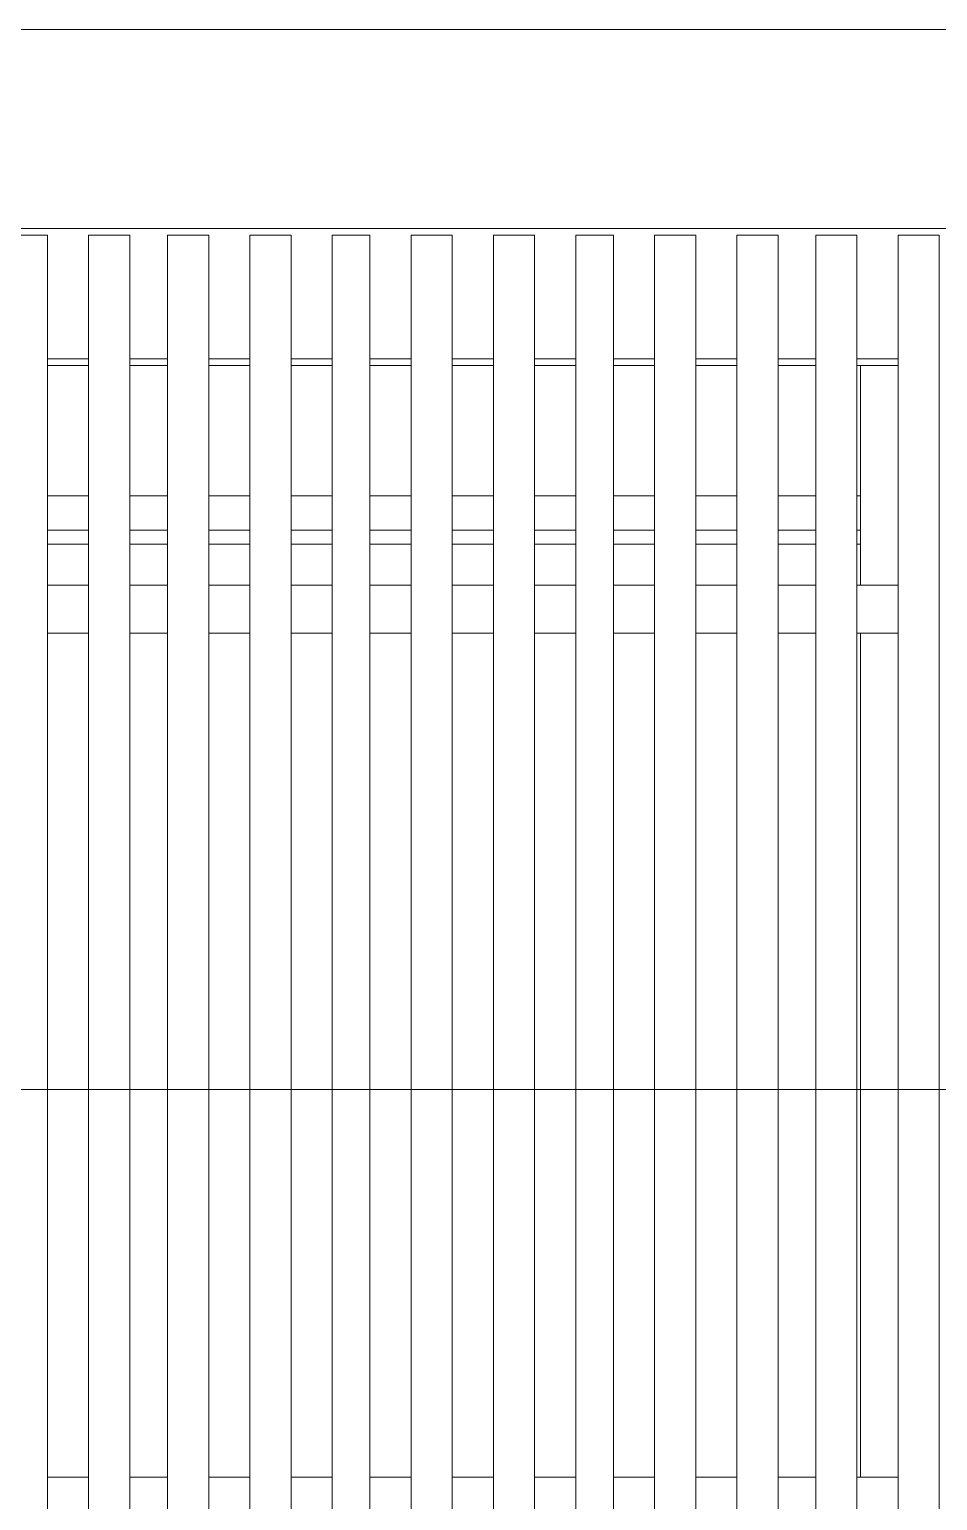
# Model space of a CAD drawing. Header units: millimetres. Extents: x 2294 to 908349, y -83289 to 219220.
# Drawn here: x 315891 to 317049, y 45300 to 47175 of the extents above; entities that cross this region are included whole.
import ezdxf

# ---------------------------------------------------------------- set-up
doc = ezdxf.new("R2010")
doc.units = ezdxf.units.MM
doc.layers.add('PDF _Геометрия', color=7, linetype='Continuous')

msp = doc.modelspace()

# ---------------------------------------------------------------- linework, layer by layer
at = {"layer": 'PDF _Геометрия', "lineweight": 9}
for points in [[(313615, 47166), (313615, 46912.4), (313615, 47174.7), (317300.2, 47174.7), (317300.2, 47166), (317304.6, 47166), (317304.6, 46763.8)], [(313768, 46466.5), (313768, 46755), (313798.6, 46755), (313754.8, 46755), (313754.8, 46921.2), (317212.8, 46921.2), (317212.8, 46912.4)], [(315866.3, 42846.9), (315914.4, 42846.9), (315861.9, 42846.9), (315861.9, 46912.4), (315914.4, 46912.4), (315866.3, 46912.4)], [(315914.4, 42846.9), (315914.4, 46912.4)], [(316014.9, 46912.4), (315966.9, 46912.4), (316019.3, 46912.4), (316019.3, 42846.9), (315966.9, 42846.9)], [(316014.9, 42846.9), (315966.9, 42846.9), (315966.9, 46912.4)], [(316071.8, 42846.9), (316119.9, 42846.9), (316067.4, 42846.9), (316067.4, 46912.4), (316119.9, 46912.4), (316071.8, 46912.4)], [(316119.9, 42846.9), (316119.9, 46912.4)], [(316176.7, 46912.4), (316220.4, 46912.4)], [(316277.2, 46912.4), (316277.2, 42846.9), (316325.3, 42846.9), (316277.2, 42846.9)], [(316325.3, 42846.9), (316325.3, 46912.4)], [(316382.2, 42846.9), (316430.2, 42846.9), (316377.8, 42846.9), (316377.8, 46912.4), (316430.2, 46912.4), (316430.2, 42846.9)], [(316382.2, 46912.4), (316425.9, 46912.4)], [(316530.8, 46912.4), (316482.7, 46912.4), (316535.2, 46912.4), (316535.2, 42846.9), (316482.7, 42846.9)], [(316530.8, 42846.9), (316482.7, 42846.9), (316482.7, 46912.4)], [(316587.6, 46912.4), (316587.6, 42846.9), (316635.7, 42846.9), (316587.6, 42846.9)], [(316635.7, 42846.9), (316635.7, 46912.4)], [(316692.5, 46912.4), (316736.3, 46912.4)], [(316841.2, 46912.4), (316793.1, 46912.4), (316845.5, 46912.4), (316845.5, 42846.9), (316793.1, 42846.9)], [(316841.2, 42846.9), (316793.1, 42846.9), (316793.1, 46912.4)], [(316898, 42846.9), (316946.1, 42846.9), (316893.6, 42846.9), (316893.6, 46912.4), (316946.1, 46912.4), (316898, 46912.4)], [(316946.1, 42846.9), (316946.1, 46912.4)], [(317046.6, 46912.4), (316998.6, 46912.4), (317051, 46912.4), (317051, 42846.9), (316998.6, 42846.9)], [(317046.6, 42846.9), (316998.6, 42846.9), (316998.6, 46912.4)], [(315914.4, 46755), (315966.9, 46755)], [(316019.3, 46755), (316067.4, 46755)], [(316119.9, 46755), (316172.3, 46755)], [(316224.8, 46755), (316277.2, 46755)], [(316325.3, 46755), (316377.8, 46755)], [(316430.2, 46755), (316482.7, 46755)], [(316535.2, 46755), (316587.6, 46755)], [(316635.7, 46755), (316688.2, 46755)], [(316740.6, 46755), (316793.1, 46755)], [(316845.5, 46755), (316893.6, 46755)], [(316946.1, 46755), (316998.6, 46755)], [(315914.4, 46746.3), (315966.9, 46746.3)], [(315914.4, 46746.3), (315966.9, 46746.3)], [(315914.4, 46746.3), (315966.9, 46746.3)], [(315914.4, 46746.3), (315966.9, 46746.3)], [(315914.4, 46746.3), (315966.9, 46746.3)], [(315914.4, 46746.3), (315966.9, 46746.3)], [(315914.4, 46746.3), (315966.9, 46746.3)], [(315914.4, 46746.3), (315966.9, 46746.3)], [(315914.4, 46746.3), (315966.9, 46746.3)], [(315914.4, 46746.3), (315966.9, 46746.3)], [(316019.3, 46746.3), (316067.4, 46746.3)], [(316019.3, 46746.3), (316067.4, 46746.3)], [(316019.3, 46746.3), (316067.4, 46746.3)], [(316019.3, 46746.3), (316067.4, 46746.3)], [(316019.3, 46746.3), (316067.4, 46746.3)], [(316019.3, 46746.3), (316067.4, 46746.3)], [(316019.3, 46746.3), (316067.4, 46746.3)], [(316019.3, 46746.3), (316067.4, 46746.3)], [(316019.3, 46746.3), (316067.4, 46746.3)], [(316019.3, 46746.3), (316067.4, 46746.3)], [(316119.9, 46746.3), (316172.3, 46746.3)], [(316119.9, 46746.3), (316172.3, 46746.3)], [(316119.9, 46746.3), (316172.3, 46746.3)], [(316119.9, 46746.3), (316172.3, 46746.3)], [(316119.9, 46746.3), (316172.3, 46746.3)], [(316119.9, 46746.3), (316172.3, 46746.3)], [(316119.9, 46746.3), (316172.3, 46746.3)], [(316119.9, 46746.3), (316172.3, 46746.3)], [(316119.9, 46746.3), (316172.3, 46746.3)], [(316119.9, 46746.3), (316172.3, 46746.3)], [(316224.8, 46746.3), (316277.2, 46746.3)], [(316224.8, 46746.3), (316277.2, 46746.3)], [(316224.8, 46746.3), (316277.2, 46746.3)], [(316224.8, 46746.3), (316277.2, 46746.3)], [(316224.8, 46746.3), (316277.2, 46746.3)], [(316224.8, 46746.3), (316277.2, 46746.3)], [(316224.8, 46746.3), (316277.2, 46746.3)], [(316224.8, 46746.3), (316277.2, 46746.3)], [(316224.8, 46746.3), (316277.2, 46746.3)], [(316224.8, 46746.3), (316277.2, 46746.3)], [(316325.3, 46746.3), (316377.8, 46746.3)], [(316325.3, 46746.3), (316377.8, 46746.3)], [(316325.3, 46746.3), (316377.8, 46746.3)], [(316325.3, 46746.3), (316377.8, 46746.3)], [(316325.3, 46746.3), (316377.8, 46746.3)], [(316325.3, 46746.3), (316377.8, 46746.3)], [(316325.3, 46746.3), (316377.8, 46746.3)], [(316325.3, 46746.3), (316377.8, 46746.3)], [(316325.3, 46746.3), (316377.8, 46746.3)], [(316325.3, 46746.3), (316377.8, 46746.3)], [(316430.2, 46746.3), (316482.7, 46746.3)], [(316430.2, 46746.3), (316482.7, 46746.3)], [(316430.2, 46746.3), (316482.7, 46746.3)], [(316430.2, 46746.3), (316482.7, 46746.3)], [(316430.2, 46746.3), (316482.7, 46746.3)], [(316430.2, 46746.3), (316482.7, 46746.3)], [(316430.2, 46746.3), (316482.7, 46746.3)], [(316430.2, 46746.3), (316482.7, 46746.3)], [(316430.2, 46746.3), (316482.7, 46746.3)], [(316430.2, 46746.3), (316482.7, 46746.3)], [(316535.2, 46746.3), (316587.6, 46746.3)], [(316535.2, 46746.3), (316587.6, 46746.3)], [(316535.2, 46746.3), (316587.6, 46746.3)], [(316535.2, 46746.3), (316587.6, 46746.3)], [(316535.2, 46746.3), (316587.6, 46746.3)], [(316535.2, 46746.3), (316587.6, 46746.3)], [(316535.2, 46746.3), (316587.6, 46746.3)], [(316535.2, 46746.3), (316587.6, 46746.3)], [(316535.2, 46746.3), (316587.6, 46746.3)], [(316535.2, 46746.3), (316587.6, 46746.3)], [(316635.7, 46746.3), (316688.2, 46746.3)], [(316635.7, 46746.3), (316688.2, 46746.3)], [(316635.7, 46746.3), (316688.2, 46746.3)], [(316635.7, 46746.3), (316688.2, 46746.3)], [(316635.7, 46746.3), (316688.2, 46746.3)], [(316635.7, 46746.3), (316688.2, 46746.3)], [(316635.7, 46746.3), (316688.2, 46746.3)], [(316635.7, 46746.3), (316688.2, 46746.3)], [(316635.7, 46746.3), (316688.2, 46746.3)], [(316635.7, 46746.3), (316688.2, 46746.3)], [(316740.6, 46746.3), (316793.1, 46746.3)], [(316740.6, 46746.3), (316793.1, 46746.3)], [(316740.6, 46746.3), (316793.1, 46746.3)], [(316740.6, 46746.3), (316793.1, 46746.3)], [(316740.6, 46746.3), (316793.1, 46746.3)], [(316740.6, 46746.3), (316793.1, 46746.3)], [(316740.6, 46746.3), (316793.1, 46746.3)], [(316740.6, 46746.3), (316793.1, 46746.3)], [(316740.6, 46746.3), (316793.1, 46746.3)], [(316740.6, 46746.3), (316793.1, 46746.3)], [(316845.5, 46746.3), (316893.6, 46746.3)], [(316845.5, 46746.3), (316893.6, 46746.3)], [(316845.5, 46746.3), (316893.6, 46746.3)], [(316845.5, 46746.3), (316893.6, 46746.3)], [(316845.5, 46746.3), (316893.6, 46746.3)], [(316845.5, 46746.3), (316893.6, 46746.3)], [(316845.5, 46746.3), (316893.6, 46746.3)], [(316845.5, 46746.3), (316893.6, 46746.3)], [(316845.5, 46746.3), (316893.6, 46746.3)], [(316845.5, 46746.3), (316893.6, 46746.3)], [(316946.1, 46746.3), (316963.6, 46746.3)], [(316946.1, 46746.3), (316963.6, 46746.3)], [(316946.1, 46746.3), (316963.6, 46746.3)], [(316946.1, 46746.3), (316963.6, 46746.3)], [(316946.1, 46746.3), (316963.6, 46746.3)], [(316946.1, 46746.3), (316963.6, 46746.3)], [(316946.1, 46746.3), (316963.6, 46746.3)], [(316946.1, 46746.3), (316963.6, 46746.3)], [(316946.1, 46746.3), (316963.6, 46746.3)], [(316946.1, 46746.3), (316963.6, 46746.3)], [(316950.5, 46519), (316950.5, 46466.5), (316950.5, 46746.3), (316998.6, 46746.3)], [(316959.2, 46746.3), (316963.6, 46746.3)], [(315914.4, 46580.2), (315966.9, 46580.2)], [(315914.4, 46580.2), (315966.9, 46580.2)], [(315914.4, 46580.2), (315966.9, 46580.2)], [(315914.4, 46580.2), (315966.9, 46580.2)], [(315914.4, 46580.2), (315966.9, 46580.2)], [(315914.4, 46580.2), (315966.9, 46580.2)], [(315914.4, 46580.2), (315966.9, 46580.2)], [(315914.4, 46580.2), (315966.9, 46580.2)], [(315914.4, 46580.2), (315966.9, 46580.2)], [(315914.4, 46580.2), (315966.9, 46580.2)], [(316019.3, 46580.2), (316067.4, 46580.2)], [(316019.3, 46580.2), (316067.4, 46580.2)], [(316019.3, 46580.2), (316067.4, 46580.2)], [(316019.3, 46580.2), (316067.4, 46580.2)], [(316019.3, 46580.2), (316067.4, 46580.2)], [(316019.3, 46580.2), (316067.4, 46580.2)], [(316019.3, 46580.2), (316067.4, 46580.2)], [(316019.3, 46580.2), (316067.4, 46580.2)], [(316019.3, 46580.2), (316067.4, 46580.2)], [(316019.3, 46580.2), (316067.4, 46580.2)], [(316119.9, 46580.2), (316172.3, 46580.2)], [(316119.9, 46580.2), (316172.3, 46580.2)], [(316119.9, 46580.2), (316172.3, 46580.2)], [(316119.9, 46580.2), (316172.3, 46580.2)], [(316119.9, 46580.2), (316172.3, 46580.2)], [(316119.9, 46580.2), (316172.3, 46580.2)], [(316119.9, 46580.2), (316172.3, 46580.2)], [(316119.9, 46580.2), (316172.3, 46580.2)], [(316119.9, 46580.2), (316172.3, 46580.2)], [(316119.9, 46580.2), (316172.3, 46580.2)], [(316224.8, 46580.2), (316277.2, 46580.2)], [(316224.8, 46580.2), (316277.2, 46580.2)], [(316224.8, 46580.2), (316277.2, 46580.2)], [(316224.8, 46580.2), (316277.2, 46580.2)], [(316224.8, 46580.2), (316277.2, 46580.2)], [(316224.8, 46580.2), (316277.2, 46580.2)], [(316224.8, 46580.2), (316277.2, 46580.2)], [(316224.8, 46580.2), (316277.2, 46580.2)], [(316224.8, 46580.2), (316277.2, 46580.2)], [(316224.8, 46580.2), (316277.2, 46580.2)], [(316325.3, 46580.2), (316377.8, 46580.2)], [(316325.3, 46580.2), (316377.8, 46580.2)], [(316325.3, 46580.2), (316377.8, 46580.2)], [(316325.3, 46580.2), (316377.8, 46580.2)], [(316325.3, 46580.2), (316377.8, 46580.2)], [(316325.3, 46580.2), (316377.8, 46580.2)], [(316325.3, 46580.2), (316377.8, 46580.2)], [(316325.3, 46580.2), (316377.8, 46580.2)], [(316325.3, 46580.2), (316377.8, 46580.2)], [(316325.3, 46580.2), (316377.8, 46580.2)], [(316430.2, 46580.2), (316482.7, 46580.2)], [(316430.2, 46580.2), (316482.7, 46580.2)], [(316430.2, 46580.2), (316482.7, 46580.2)], [(316430.2, 46580.2), (316482.7, 46580.2)], [(316430.2, 46580.2), (316482.7, 46580.2)], [(316430.2, 46580.2), (316482.7, 46580.2)], [(316430.2, 46580.2), (316482.7, 46580.2)], [(316430.2, 46580.2), (316482.7, 46580.2)], [(316430.2, 46580.2), (316482.7, 46580.2)], [(316430.2, 46580.2), (316482.7, 46580.2)], [(316535.2, 46580.2), (316587.6, 46580.2)], [(316535.2, 46580.2), (316587.6, 46580.2)], [(316535.2, 46580.2), (316587.6, 46580.2)], [(316535.2, 46580.2), (316587.6, 46580.2)], [(316535.2, 46580.2), (316587.6, 46580.2)], [(316535.2, 46580.2), (316587.6, 46580.2)], [(316535.2, 46580.2), (316587.6, 46580.2)], [(316535.2, 46580.2), (316587.6, 46580.2)], [(316535.2, 46580.2), (316587.6, 46580.2)], [(316535.2, 46580.2), (316587.6, 46580.2)], [(316635.7, 46580.2), (316688.2, 46580.2)], [(316635.7, 46580.2), (316688.2, 46580.2)], [(316635.7, 46580.2), (316688.2, 46580.2)], [(316635.7, 46580.2), (316688.2, 46580.2)], [(316635.7, 46580.2), (316688.2, 46580.2)], [(316635.7, 46580.2), (316688.2, 46580.2)], [(316635.7, 46580.2), (316688.2, 46580.2)], [(316635.7, 46580.2), (316688.2, 46580.2)], [(316635.7, 46580.2), (316688.2, 46580.2)], [(316635.7, 46580.2), (316688.2, 46580.2)], [(316740.6, 46580.2), (316793.1, 46580.2)], [(316740.6, 46580.2), (316793.1, 46580.2)], [(316740.6, 46580.2), (316793.1, 46580.2)], [(316740.6, 46580.2), (316793.1, 46580.2)], [(316740.6, 46580.2), (316793.1, 46580.2)], [(316740.6, 46580.2), (316793.1, 46580.2)], [(316740.6, 46580.2), (316793.1, 46580.2)], [(316740.6, 46580.2), (316793.1, 46580.2)], [(316740.6, 46580.2), (316793.1, 46580.2)], [(316740.6, 46580.2), (316793.1, 46580.2)], [(316845.5, 46580.2), (316893.6, 46580.2)], [(316845.5, 46580.2), (316893.6, 46580.2)], [(316845.5, 46580.2), (316893.6, 46580.2)], [(316845.5, 46580.2), (316893.6, 46580.2)], [(316845.5, 46580.2), (316893.6, 46580.2)], [(316845.5, 46580.2), (316893.6, 46580.2)], [(316845.5, 46580.2), (316893.6, 46580.2)], [(316845.5, 46580.2), (316893.6, 46580.2)], [(316845.5, 46580.2), (316893.6, 46580.2)], [(316845.5, 46580.2), (316893.6, 46580.2)], [(316946.1, 46580.2), (316950.5, 46580.2)], [(316946.1, 46580.2), (316950.5, 46580.2)], [(316946.1, 46580.2), (316950.5, 46580.2)], [(316946.1, 46580.2), (316950.5, 46580.2)], [(316946.1, 46580.2), (316950.5, 46580.2)], [(316946.1, 46580.2), (316950.5, 46580.2)], [(316946.1, 46580.2), (316950.5, 46580.2)], [(316946.1, 46580.2), (316950.5, 46580.2)], [(316946.1, 46580.2), (316950.5, 46580.2)], [(316946.1, 46580.2), (316950.5, 46580.2)], [(316950.5, 46580.2), (316950.5, 46536.5)], [(315966.9, 46536.5), (315914.4, 46536.5)], [(315966.9, 46536.5), (315914.4, 46536.5)], [(315966.9, 46536.5), (315914.4, 46536.5)], [(315966.9, 46536.5), (315914.4, 46536.5)], [(315966.9, 46536.5), (315914.4, 46536.5)], [(315966.9, 46536.5), (315914.4, 46536.5)], [(315966.9, 46536.5), (315914.4, 46536.5)], [(315966.9, 46536.5), (315914.4, 46536.5)], [(315966.9, 46536.5), (315914.4, 46536.5)], [(316067.4, 46536.5), (316019.3, 46536.5)], [(316067.4, 46536.5), (316019.3, 46536.5)], [(316067.4, 46536.5), (316019.3, 46536.5)], [(316067.4, 46536.5), (316019.3, 46536.5)], [(316067.4, 46536.5), (316019.3, 46536.5)], [(316067.4, 46536.5), (316019.3, 46536.5)], [(316067.4, 46536.5), (316019.3, 46536.5)], [(316067.4, 46536.5), (316019.3, 46536.5)], [(316067.4, 46536.5), (316019.3, 46536.5)], [(316172.3, 46536.5), (316119.9, 46536.5)], [(316172.3, 46536.5), (316119.9, 46536.5)], [(316172.3, 46536.5), (316119.9, 46536.5)], [(316172.3, 46536.5), (316119.9, 46536.5)], [(316172.3, 46536.5), (316119.9, 46536.5)], [(316172.3, 46536.5), (316119.9, 46536.5)], [(316172.3, 46536.5), (316119.9, 46536.5)], [(316172.3, 46536.5), (316119.9, 46536.5)], [(316172.3, 46536.5), (316119.9, 46536.5)], [(316277.2, 46536.5), (316224.8, 46536.5)], [(316277.2, 46536.5), (316224.8, 46536.5)], [(316277.2, 46536.5), (316224.8, 46536.5)], [(316277.2, 46536.5), (316224.8, 46536.5)], [(316277.2, 46536.5), (316224.8, 46536.5)], [(316277.2, 46536.5), (316224.8, 46536.5)], [(316277.2, 46536.5), (316224.8, 46536.5)], [(316277.2, 46536.5), (316224.8, 46536.5)], [(316277.2, 46536.5), (316224.8, 46536.5)], [(316377.8, 46536.5), (316325.3, 46536.5)], [(316377.8, 46536.5), (316325.3, 46536.5)], [(316377.8, 46536.5), (316325.3, 46536.5)], [(316377.8, 46536.5), (316325.3, 46536.5)], [(316377.8, 46536.5), (316325.3, 46536.5)], [(316377.8, 46536.5), (316325.3, 46536.5)], [(316377.8, 46536.5), (316325.3, 46536.5)], [(316377.8, 46536.5), (316325.3, 46536.5)], [(316377.8, 46536.5), (316325.3, 46536.5)], [(316482.7, 46536.5), (316430.2, 46536.5)], [(316482.7, 46536.5), (316430.2, 46536.5)], [(316482.7, 46536.5), (316430.2, 46536.5)], [(316482.7, 46536.5), (316430.2, 46536.5)], [(316482.7, 46536.5), (316430.2, 46536.5)], [(316482.7, 46536.5), (316430.2, 46536.5)], [(316482.7, 46536.5), (316430.2, 46536.5)], [(316482.7, 46536.5), (316430.2, 46536.5)], [(316482.7, 46536.5), (316430.2, 46536.5)], [(316587.6, 46536.5), (316535.2, 46536.5)], [(316587.6, 46536.5), (316535.2, 46536.5)], [(316587.6, 46536.5), (316535.2, 46536.5)], [(316587.6, 46536.5), (316535.2, 46536.5)], [(316587.6, 46536.5), (316535.2, 46536.5)], [(316587.6, 46536.5), (316535.2, 46536.5)], [(316587.6, 46536.5), (316535.2, 46536.5)], [(316587.6, 46536.5), (316535.2, 46536.5)], [(316587.6, 46536.5), (316535.2, 46536.5)], [(316688.2, 46536.5), (316635.7, 46536.5)], [(316688.2, 46536.5), (316635.7, 46536.5)], [(316688.2, 46536.5), (316635.7, 46536.5)], [(316688.2, 46536.5), (316635.7, 46536.5)], [(316688.2, 46536.5), (316635.7, 46536.5)], [(316688.2, 46536.5), (316635.7, 46536.5)], [(316688.2, 46536.5), (316635.7, 46536.5)], [(316688.2, 46536.5), (316635.7, 46536.5)], [(316688.2, 46536.5), (316635.7, 46536.5)], [(316793.1, 46536.5), (316740.6, 46536.5)], [(316793.1, 46536.5), (316740.6, 46536.5)], [(316793.1, 46536.5), (316740.6, 46536.5)], [(316793.1, 46536.5), (316740.6, 46536.5)], [(316793.1, 46536.5), (316740.6, 46536.5)], [(316793.1, 46536.5), (316740.6, 46536.5)], [(316793.1, 46536.5), (316740.6, 46536.5)], [(316793.1, 46536.5), (316740.6, 46536.5)], [(316793.1, 46536.5), (316740.6, 46536.5)], [(316893.6, 46536.5), (316845.5, 46536.5)], [(316893.6, 46536.5), (316845.5, 46536.5)], [(316893.6, 46536.5), (316845.5, 46536.5)], [(316893.6, 46536.5), (316845.5, 46536.5)], [(316893.6, 46536.5), (316845.5, 46536.5)], [(316893.6, 46536.5), (316845.5, 46536.5)], [(316893.6, 46536.5), (316845.5, 46536.5)], [(316893.6, 46536.5), (316845.5, 46536.5)], [(316893.6, 46536.5), (316845.5, 46536.5)], [(316946.1, 46536.5), (316950.5, 46536.5), (316946.1, 46536.5), (316950.5, 46536.5), (316946.1, 46536.5), (316950.5, 46536.5), (316946.1, 46536.5), (316950.5, 46536.5), (316946.1, 46536.5), (316950.5, 46536.5), (316946.1, 46536.5), (316950.5, 46536.5), (316946.1, 46536.5), (316950.5, 46536.5), (316950.5, 46519), (316946.1, 46519), (316950.5, 46519), (316946.1, 46519), (316950.5, 46519), (316946.1, 46519), (316950.5, 46519), (316946.1, 46519), (316950.5, 46519), (316946.1, 46519), (316950.5, 46519), (316946.1, 46519), (316950.5, 46519), (316946.1, 46519)], [(315966.9, 46519), (315914.4, 46519)], [(315966.9, 46519), (315914.4, 46519)], [(315966.9, 46519), (315914.4, 46519)], [(315966.9, 46519), (315914.4, 46519)], [(315966.9, 46519), (315914.4, 46519)], [(315966.9, 46519), (315914.4, 46519)], [(315966.9, 46519), (315914.4, 46519)], [(315966.9, 46519), (315914.4, 46519)], [(315966.9, 46519), (315914.4, 46519)], [(316067.4, 46519), (316019.3, 46519)], [(316067.4, 46519), (316019.3, 46519)], [(316067.4, 46519), (316019.3, 46519)], [(316067.4, 46519), (316019.3, 46519)], [(316067.4, 46519), (316019.3, 46519)], [(316067.4, 46519), (316019.3, 46519)], [(316067.4, 46519), (316019.3, 46519)], [(316067.4, 46519), (316019.3, 46519)], [(316067.4, 46519), (316019.3, 46519)], [(316172.3, 46519), (316119.9, 46519)], [(316172.3, 46519), (316119.9, 46519)], [(316172.3, 46519), (316119.9, 46519)], [(316172.3, 46519), (316119.9, 46519)], [(316172.3, 46519), (316119.9, 46519)], [(316172.3, 46519), (316119.9, 46519)], [(316172.3, 46519), (316119.9, 46519)], [(316172.3, 46519), (316119.9, 46519)], [(316172.3, 46519), (316119.9, 46519)], [(316277.2, 46519), (316224.8, 46519)], [(316277.2, 46519), (316224.8, 46519)], [(316277.2, 46519), (316224.8, 46519)], [(316277.2, 46519), (316224.8, 46519)], [(316277.2, 46519), (316224.8, 46519)], [(316277.2, 46519), (316224.8, 46519)], [(316277.2, 46519), (316224.8, 46519)], [(316277.2, 46519), (316224.8, 46519)], [(316277.2, 46519), (316224.8, 46519)], [(316377.8, 46519), (316325.3, 46519)], [(316377.8, 46519), (316325.3, 46519)], [(316377.8, 46519), (316325.3, 46519)], [(316377.8, 46519), (316325.3, 46519)], [(316377.8, 46519), (316325.3, 46519)], [(316377.8, 46519), (316325.3, 46519)], [(316377.8, 46519), (316325.3, 46519)], [(316377.8, 46519), (316325.3, 46519)], [(316377.8, 46519), (316325.3, 46519)], [(316482.7, 46519), (316430.2, 46519)], [(316482.7, 46519), (316430.2, 46519)], [(316482.7, 46519), (316430.2, 46519)], [(316482.7, 46519), (316430.2, 46519)], [(316482.7, 46519), (316430.2, 46519)], [(316482.7, 46519), (316430.2, 46519)], [(316482.7, 46519), (316430.2, 46519)], [(316482.7, 46519), (316430.2, 46519)], [(316482.7, 46519), (316430.2, 46519)], [(316587.6, 46519), (316535.2, 46519)], [(316587.6, 46519), (316535.2, 46519)], [(316587.6, 46519), (316535.2, 46519)], [(316587.6, 46519), (316535.2, 46519)], [(316587.6, 46519), (316535.2, 46519)], [(316587.6, 46519), (316535.2, 46519)], [(316587.6, 46519), (316535.2, 46519)], [(316587.6, 46519), (316535.2, 46519)], [(316587.6, 46519), (316535.2, 46519)], [(316688.2, 46519), (316635.7, 46519)], [(316688.2, 46519), (316635.7, 46519)], [(316688.2, 46519), (316635.7, 46519)], [(316688.2, 46519), (316635.7, 46519)], [(316688.2, 46519), (316635.7, 46519)], [(316688.2, 46519), (316635.7, 46519)], [(316688.2, 46519), (316635.7, 46519)], [(316688.2, 46519), (316635.7, 46519)], [(316688.2, 46519), (316635.7, 46519)], [(316793.1, 46519), (316740.6, 46519)], [(316793.1, 46519), (316740.6, 46519)], [(316793.1, 46519), (316740.6, 46519)], [(316793.1, 46519), (316740.6, 46519)], [(316793.1, 46519), (316740.6, 46519)], [(316793.1, 46519), (316740.6, 46519)], [(316793.1, 46519), (316740.6, 46519)], [(316793.1, 46519), (316740.6, 46519)], [(316793.1, 46519), (316740.6, 46519)], [(316893.6, 46519), (316845.5, 46519)], [(316893.6, 46519), (316845.5, 46519)], [(316893.6, 46519), (316845.5, 46519)], [(316893.6, 46519), (316845.5, 46519)], [(316893.6, 46519), (316845.5, 46519)], [(316893.6, 46519), (316845.5, 46519)], [(316893.6, 46519), (316845.5, 46519)], [(316893.6, 46519), (316845.5, 46519)], [(316893.6, 46519), (316845.5, 46519)], [(316950.5, 46505.9), (316950.5, 46466.5)], [(315966.9, 46466.5), (315914.4, 46466.5)], [(316067.4, 46466.5), (316019.3, 46466.5)], [(316172.3, 46466.5), (316119.9, 46466.5)], [(316277.2, 46466.5), (316224.8, 46466.5)], [(316377.8, 46466.5), (316325.3, 46466.5)], [(316482.7, 46466.5), (316430.2, 46466.5)], [(316587.6, 46466.5), (316535.2, 46466.5)], [(316688.2, 46466.5), (316635.7, 46466.5)], [(316793.1, 46466.5), (316740.6, 46466.5)], [(316893.6, 46466.5), (316845.5, 46466.5)], [(316998.6, 46466.5), (316946.1, 46466.5)], [(315914.4, 46405.3), (315966.9, 46405.3)], [(316019.3, 46405.3), (316067.4, 46405.3)], [(316119.9, 46405.3), (316172.3, 46405.3)], [(316224.8, 46405.3), (316277.2, 46405.3)], [(316325.3, 46405.3), (316377.8, 46405.3)], [(316430.2, 46405.3), (316482.7, 46405.3)], [(316535.2, 46405.3), (316587.6, 46405.3)], [(316635.7, 46405.3), (316688.2, 46405.3)], [(316740.6, 46405.3), (316793.1, 46405.3)], [(316845.5, 46405.3), (316893.6, 46405.3)], [(316946.1, 46405.3), (316998.6, 46405.3)], [(316950.5, 46405.3), (316950.5, 45329.9)], [(317859.8, 45998.8), (317483.8, 45823.9), (313326.4, 45823.9)], [(315966.9, 45329.9), (315914.4, 45329.9)], [(316067.4, 45329.9), (316019.3, 45329.9)], [(316172.3, 45329.9), (316119.9, 45329.9)], [(316277.2, 45329.9), (316224.8, 45329.9)], [(316377.8, 45329.9), (316325.3, 45329.9)], [(316482.7, 45329.9), (316430.2, 45329.9)], [(316587.6, 45329.9), (316535.2, 45329.9)], [(316688.2, 45329.9), (316635.7, 45329.9)], [(316793.1, 45329.9), (316740.6, 45329.9)], [(316893.6, 45329.9), (316845.5, 45329.9)], [(316998.6, 45329.9), (316946.1, 45329.9)]]:
    msp.add_lwpolyline(points, dxfattribs=at)
for points in [[(316224.8, 46912.4), (316224.8, 42846.9), (316172.3, 42846.9), (316172.3, 46912.4)], [(316325.3, 46912.4), (316277.2, 46912.4)], [(316635.7, 46912.4), (316587.6, 46912.4)], [(316740.6, 46912.4), (316740.6, 42846.9), (316688.2, 42846.9), (316688.2, 46912.4)], [(315966.9, 46755), (315914.4, 46755)], [(316067.4, 46755), (316019.3, 46755)], [(316172.3, 46755), (316119.9, 46755)], [(316277.2, 46755), (316224.8, 46755)], [(316377.8, 46755), (316325.3, 46755)], [(316482.7, 46755), (316430.2, 46755)], [(316587.6, 46755), (316535.2, 46755)], [(316688.2, 46755), (316635.7, 46755)], [(316793.1, 46755), (316740.6, 46755)], [(316893.6, 46755), (316845.5, 46755)], [(316998.6, 46755), (316946.1, 46755)], [(315966.9, 46746.3), (315914.4, 46746.3)], [(315966.9, 46746.3), (315914.4, 46746.3)], [(316067.4, 46746.3), (316019.3, 46746.3)], [(316067.4, 46746.3), (316019.3, 46746.3)], [(316172.3, 46746.3), (316119.9, 46746.3)], [(316172.3, 46746.3), (316119.9, 46746.3)], [(316277.2, 46746.3), (316224.8, 46746.3)], [(316277.2, 46746.3), (316224.8, 46746.3)], [(316377.8, 46746.3), (316325.3, 46746.3)], [(316377.8, 46746.3), (316325.3, 46746.3)], [(316482.7, 46746.3), (316430.2, 46746.3)], [(316482.7, 46746.3), (316430.2, 46746.3)], [(316587.6, 46746.3), (316535.2, 46746.3)], [(316587.6, 46746.3), (316535.2, 46746.3)], [(316688.2, 46746.3), (316635.7, 46746.3)], [(316688.2, 46746.3), (316635.7, 46746.3)], [(316793.1, 46746.3), (316740.6, 46746.3)], [(316793.1, 46746.3), (316740.6, 46746.3)], [(316893.6, 46746.3), (316845.5, 46746.3)], [(316893.6, 46746.3), (316845.5, 46746.3)], [(316963.6, 46746.3), (316946.1, 46746.3)], [(316963.6, 46746.3), (316946.1, 46746.3)], [(316963.6, 46746.3), (316950.5, 46746.3)], [(316963.6, 46746.3), (316959.2, 46746.3)], [(315966.9, 46580.2), (315914.4, 46580.2)], [(315966.9, 46580.2), (315914.4, 46580.2)], [(316067.4, 46580.2), (316019.3, 46580.2)], [(316067.4, 46580.2), (316019.3, 46580.2)], [(316172.3, 46580.2), (316119.9, 46580.2)], [(316172.3, 46580.2), (316119.9, 46580.2)], [(316277.2, 46580.2), (316224.8, 46580.2)], [(316277.2, 46580.2), (316224.8, 46580.2)], [(316377.8, 46580.2), (316325.3, 46580.2)], [(316377.8, 46580.2), (316325.3, 46580.2)], [(316482.7, 46580.2), (316430.2, 46580.2)], [(316482.7, 46580.2), (316430.2, 46580.2)], [(316587.6, 46580.2), (316535.2, 46580.2)], [(316587.6, 46580.2), (316535.2, 46580.2)], [(316688.2, 46580.2), (316635.7, 46580.2)], [(316688.2, 46580.2), (316635.7, 46580.2)], [(316793.1, 46580.2), (316740.6, 46580.2)], [(316793.1, 46580.2), (316740.6, 46580.2)], [(316893.6, 46580.2), (316845.5, 46580.2)], [(316893.6, 46580.2), (316845.5, 46580.2)], [(316950.5, 46580.2), (316946.1, 46580.2)], [(316950.5, 46580.2), (316946.1, 46580.2)], [(315914.4, 46536.5), (315966.9, 46536.5)], [(315914.4, 46536.5), (315966.9, 46536.5)], [(316019.3, 46536.5), (316067.4, 46536.5)], [(316019.3, 46536.5), (316067.4, 46536.5)], [(316119.9, 46536.5), (316172.3, 46536.5)], [(316119.9, 46536.5), (316172.3, 46536.5)], [(316224.8, 46536.5), (316277.2, 46536.5)], [(316224.8, 46536.5), (316277.2, 46536.5)], [(316325.3, 46536.5), (316377.8, 46536.5)], [(316325.3, 46536.5), (316377.8, 46536.5)], [(316430.2, 46536.5), (316482.7, 46536.5)], [(316430.2, 46536.5), (316482.7, 46536.5)], [(316535.2, 46536.5), (316587.6, 46536.5)], [(316535.2, 46536.5), (316587.6, 46536.5)], [(316635.7, 46536.5), (316688.2, 46536.5)], [(316635.7, 46536.5), (316688.2, 46536.5)], [(316740.6, 46536.5), (316793.1, 46536.5)], [(316740.6, 46536.5), (316793.1, 46536.5)], [(316845.5, 46536.5), (316893.6, 46536.5)], [(316845.5, 46536.5), (316893.6, 46536.5)], [(315914.4, 46519), (315966.9, 46519)], [(315914.4, 46519), (315966.9, 46519)], [(316019.3, 46519), (316067.4, 46519)], [(316019.3, 46519), (316067.4, 46519)], [(316119.9, 46519), (316172.3, 46519)], [(316119.9, 46519), (316172.3, 46519)], [(316224.8, 46519), (316277.2, 46519)], [(316224.8, 46519), (316277.2, 46519)], [(316325.3, 46519), (316377.8, 46519)], [(316325.3, 46519), (316377.8, 46519)], [(316430.2, 46519), (316482.7, 46519)], [(316430.2, 46519), (316482.7, 46519)], [(316535.2, 46519), (316587.6, 46519)], [(316535.2, 46519), (316587.6, 46519)], [(316635.7, 46519), (316688.2, 46519)], [(316635.7, 46519), (316688.2, 46519)], [(316740.6, 46519), (316793.1, 46519)], [(316740.6, 46519), (316793.1, 46519)], [(316845.5, 46519), (316893.6, 46519)], [(316845.5, 46519), (316893.6, 46519)], [(316950.5, 45329.9), (316950.5, 46405.3)]]:
    msp.add_lwpolyline(points, close=True, dxfattribs=at)

doc.saveas('drawing.dxf')
